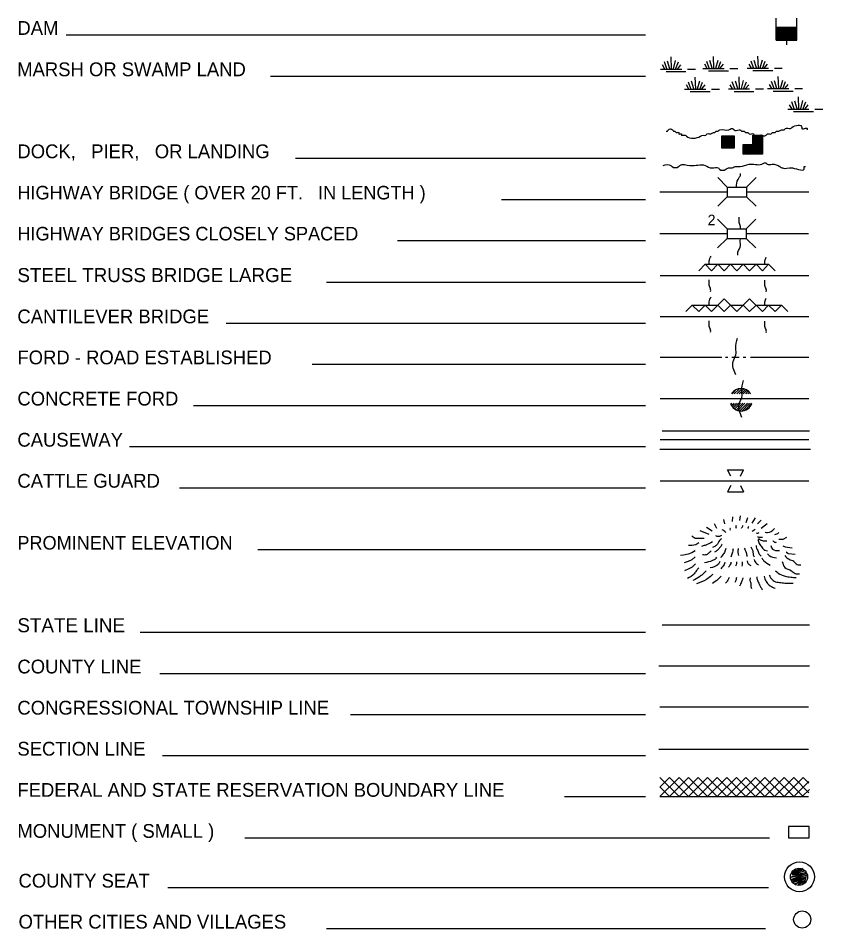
# Model space of a CAD drawing. Extents: x 1225394 to 1640443, y 15921640 to 16349879.
# Drawn here: x 1470857 to 1496121, y 15981944 to 16010548 of the extents above; entities that cross this region are included whole.
import ezdxf

# ---------------------------------------------------------------- set-up
doc = ezdxf.new("R2010")
doc.units = 0
doc.layers.add('L12', color=7, linetype='Continuous')
doc.layers.add('L23', color=7, linetype='Continuous')

msp = doc.modelspace()

# ---------------------------------------------------------------- linework, layer by layer
at = {"layer": 'L12'}
for p, q in [((1491005, 16005094), (1493122, 16005094)), ((1493724, 16005094), (1495683, 16005094)), ((1491000, 16003784), (1493117, 16003784)), ((1493714, 16003784), (1495673, 16003784)), ((1491016, 16002464), (1495688, 16002464)), ((1491016, 16001181), (1495688, 16001181)), ((1491016, 15999898), (1492948, 15999898)), ((1493064, 15999898), (1493138, 15999898)), ((1493265, 15999898), (1493492, 15999898)), ((1493624, 15999898), (1493708, 15999898)), ((1493851, 15999898), (1495688, 15999898)), ((1491016, 15998599), (1495688, 15998599)), ((1491016, 15997316), (1495688, 15997316)), ((1491016, 15996017), (1495688, 15996017))]:
    msp.add_line(p, q, dxfattribs=at)
at = {"layer": 'L23'}
for p, q in [((1494659, 16009856), (1494659, 16010548)), ((1495308, 16010258), (1495308, 16010548)), ((1494659, 16009856), (1495055, 16010258)), ((1494659, 16009893), (1495023, 16010258)), ((1494659, 16009925), (1494981, 16010258)), ((1494659, 16009967), (1494939, 16010258)), ((1494659, 16009999), (1494907, 16010258)), ((1494659, 16010036), (1494875, 16010258)), ((1494659, 16010073), (1494838, 16010258)), ((1494659, 16010115), (1494796, 16010258)), ((1494659, 16010152), (1494764, 16010258)), ((1494659, 16010184), (1494733, 16010258)), ((1494659, 16010215), (1494701, 16010258)), ((1494691, 16009856), (1495092, 16010258)), ((1494722, 16009856), (1495124, 16010258)), ((1494764, 16009856), (1495166, 16010258)), ((1494796, 16009856), (1495197, 16010258)), ((1494833, 16009856), (1495234, 16010258)), ((1494865, 16009856), (1495266, 16010258)), ((1494907, 16009856), (1495308, 16010258)), ((1494939, 16009856), (1495308, 16010226)), ((1472367, 16010025), (1490551, 16010025)), ((1494976, 16009856), (1495308, 16010194)), ((1495013, 16009856), (1495308, 16010157)), ((1495055, 16009856), (1495308, 16010115)), ((1495092, 16009856), (1495308, 16010083)), ((1495124, 16009856), (1495308, 16010041)), ((1495155, 16009856), (1495308, 16010010)), ((1495197, 16009856), (1495308, 16009967)), ((1495234, 16009856), (1495308, 16009936)), ((1494997, 16009709), (1494997, 16009856)), ((1495266, 16009856), (1495308, 16009899)), ((1495298, 16009856), (1495308, 16009867)), ((1492705, 16008975), (1492689, 16009349)), ((1494099, 16008985), (1494083, 16009360)), ((1491158, 16008948), (1491084, 16009085)), ((1491222, 16008959), (1491148, 16009175)), ((1491317, 16008959), (1491243, 16009202)), ((1491375, 16008959), (1491359, 16009334)), ((1491433, 16008959), (1491496, 16009217)), ((1491496, 16008943), (1491591, 16009175)), ((1491565, 16008959), (1491665, 16009085)), ((1492489, 16008969), (1492415, 16009101)), ((1492557, 16008975), (1492484, 16009191)), ((1492647, 16008975), (1492573, 16009217)), ((1492763, 16008975), (1492832, 16009233)), ((1492832, 16008959), (1492922, 16009191)), ((1492901, 16008975), (1493001, 16009101)), ((1493883, 16008975), (1493809, 16009107)), ((1493946, 16008985), (1493872, 16009202)), ((1494041, 16008985), (1493967, 16009223)), ((1494157, 16008985), (1494226, 16009244)), ((1494226, 16008969), (1494316, 16009202)), ((1494289, 16008985), (1494390, 16009107)), ((1491021, 16008948), (1491692, 16008948)), ((1491201, 16008874), (1491824, 16008874)), ((1491871, 16008948), (1492125, 16008948)), ((1492357, 16008969), (1493022, 16008969)), ((1492531, 16008890), (1493159, 16008890)), ((1493207, 16008969), (1493455, 16008969)), ((1493751, 16008975), (1494416, 16008975)), ((1493925, 16008901), (1494548, 16008901)), ((1494601, 16008975), (1494849, 16008975)), ((1478782, 16008726), (1490551, 16008726)), ((1491982, 16008325), (1491908, 16008542)), ((1492072, 16008325), (1491998, 16008568)), ((1492130, 16008325), (1492114, 16008700)), ((1492188, 16008325), (1492257, 16008584)), ((1492257, 16008309), (1492346, 16008542)), ((1493355, 16008336), (1493281, 16008552)), ((1493450, 16008336), (1493376, 16008573)), ((1493508, 16008336), (1493492, 16008711)), ((1493566, 16008336), (1493629, 16008594)), ((1493629, 16008315), (1493724, 16008552)), ((1494590, 16008341), (1494516, 16008557)), ((1494680, 16008341), (1494606, 16008584)), ((1494738, 16008341), (1494722, 16008716)), ((1494796, 16008341), (1494865, 16008600)), ((1494865, 16008325), (1494955, 16008557)), ((1491781, 16008315), (1492447, 16008315)), ((1491913, 16008315), (1491839, 16008452)), ((1491956, 16008241), (1492584, 16008241)), ((1492325, 16008325), (1492425, 16008452)), ((1492631, 16008315), (1492880, 16008315)), ((1493159, 16008325), (1493825, 16008325)), ((1493291, 16008325), (1493217, 16008457)), ((1493334, 16008251), (1493957, 16008251)), ((1493698, 16008336), (1493798, 16008457)), ((1494009, 16008325), (1494258, 16008325)), ((1494390, 16008336), (1495055, 16008336)), ((1494522, 16008336), (1494448, 16008468)), ((1494564, 16008256), (1495192, 16008257)), ((1494933, 16008341), (1495034, 16008468)), ((1495240, 16008336), (1495488, 16008336)), ((1495224, 16007702), (1495150, 16007919)), ((1495314, 16007702), (1495240, 16007940)), ((1495372, 16007702), (1495356, 16008077)), ((1495430, 16007702), (1495498, 16007961)), ((1495498, 16007681), (1495588, 16007919)), ((1495023, 16007691), (1495688, 16007691)), ((1495155, 16007691), (1495081, 16007823)), ((1495567, 16007702), (1495667, 16007823)), ((1495873, 16007691), (1496121, 16007691)), ((1495197, 16007618), (1495826, 16007618)), ((1492948, 16006466), (1493339, 16006857)), ((1492948, 16006815), (1492990, 16006857)), ((1492948, 16006783), (1493022, 16006857)), ((1492948, 16006752), (1493059, 16006857)), ((1492948, 16006725), (1493091, 16006857)), ((1492948, 16006678), (1493133, 16006857)), ((1492948, 16006641), (1493165, 16006857)), ((1492948, 16006609), (1493196, 16006857)), ((1492948, 16006577), (1493233, 16006857)), ((1492948, 16006535), (1493276, 16006857)), ((1492948, 16006498), (1493307, 16006857)), ((1492980, 16006466), (1493339, 16006826)), ((1493017, 16006466), (1493339, 16006794)), ((1494226, 16006556), (1493925, 16006857)), ((1494226, 16006525), (1493925, 16006825)), ((1494226, 16006482), (1493925, 16006783)), ((1494226, 16006593), (1493941, 16006873)), ((1494226, 16006625), (1493972, 16006873)), ((1494215, 16006678), (1494015, 16006873)), ((1494226, 16006699), (1494046, 16006873)), ((1494226, 16006736), (1494083, 16006873)), ((1494226, 16006767), (1494115, 16006873)), ((1494226, 16006810), (1494157, 16006873)), ((1494226, 16006841), (1494189, 16006873)), ((1493059, 16006466), (1493339, 16006752)), ((1493091, 16006466), (1493339, 16006715)), ((1493122, 16006466), (1493339, 16006683)), ((1493159, 16006466), (1493339, 16006651)), ((1493207, 16006466), (1493339, 16006609)), ((1493233, 16006466), (1493339, 16006577)), ((1493265, 16006466), (1493339, 16006540)), ((1493297, 16006466), (1493339, 16006509)), ((1493909, 16006276), (1493624, 16006556)), ((1493867, 16006276), (1493624, 16006525)), ((1493830, 16006276), (1493624, 16006482)), ((1493941, 16006276), (1493640, 16006577)), ((1493973, 16006276), (1493672, 16006577)), ((1494009, 16006276), (1493714, 16006577)), ((1494046, 16006276), (1493751, 16006577)), ((1494083, 16006276), (1493782, 16006577)), ((1494115, 16006276), (1493814, 16006577)), ((1494157, 16006276), (1493856, 16006577)), ((1494189, 16006276), (1493888, 16006577)), ((1494226, 16006451), (1493925, 16006752)), ((1494226, 16006419), (1493925, 16006715)), ((1494226, 16006382), (1493925, 16006683)), ((1494226, 16006340), (1493925, 16006641)), ((1494226, 16006308), (1493925, 16006609)), ((1494226, 16006276), (1493925, 16006577)), ((1493798, 16006266), (1493624, 16006451)), ((1493767, 16006276), (1493624, 16006419)), ((1493730, 16006276), (1493624, 16006382)), ((1493682, 16006276), (1493624, 16006340)), ((1493656, 16006266), (1493624, 16006308)), ((1479564, 16006150), (1490551, 16006150)), ((1493122, 16005241), (1492821, 16005542)), ((1493724, 16005241), (1494025, 16005542)), ((1493122, 16005241), (1493122, 16004940)), ((1493122, 16005241), (1493724, 16005241)), ((1493724, 16005241), (1493724, 16004940)), ((1486031, 16004856), (1490551, 16004856)), ((1493122, 16004940), (1492821, 16004639)), ((1493122, 16004940), (1493724, 16004940)), ((1493724, 16004940), (1494025, 16004639)), ((1493117, 16003932), (1492816, 16004233)), ((1493714, 16003932), (1494015, 16004233)), ((1493117, 16003932), (1493117, 16003631)), ((1493117, 16003932), (1493714, 16003932)), ((1493714, 16003932), (1493714, 16003631)), ((1493117, 16003631), (1492816, 16003335)), ((1493117, 16003631), (1493714, 16003631)), ((1493714, 16003631), (1494015, 16003335)), ((1482763, 16003568), (1490551, 16003568)), ((1492225, 16002617), (1492425, 16002818)), ((1492415, 16002818), (1494421, 16002818)), ((1492425, 16002818), (1492626, 16002617)), ((1492626, 16002617), (1492821, 16002818)), ((1492821, 16002818), (1493022, 16002617)), ((1493022, 16002617), (1493223, 16002818)), ((1493223, 16002818), (1493423, 16002617)), ((1493423, 16002617), (1493624, 16002818)), ((1493624, 16002818), (1493825, 16002617)), ((1493825, 16002617), (1494025, 16002818)), ((1494025, 16002818), (1494226, 16002617)), ((1494226, 16002617), (1494421, 16002818)), ((1494421, 16002818), (1494622, 16002617)), ((1480540, 16002258), (1490551, 16002258)), ((1492626, 16001334), (1493022, 16001735)), ((1493022, 16001735), (1493423, 16001334)), ((1493423, 16001334), (1493825, 16001735)), ((1493825, 16001735), (1494226, 16001334)), ((1491824, 16001334), (1492024, 16001535)), ((1492024, 16001535), (1492225, 16001334)), ((1492024, 16001535), (1492821, 16001535)), ((1492225, 16001334), (1492425, 16001535)), ((1492425, 16001535), (1492626, 16001334)), ((1492821, 16001535), (1493022, 16001334)), ((1493022, 16001334), (1493223, 16001535)), ((1493223, 16001535), (1493624, 16001535)), ((1493624, 16001535), (1493825, 16001334)), ((1493825, 16001334), (1494025, 16001535)), ((1494025, 16001535), (1494823, 16001535)), ((1494226, 16001334), (1494421, 16001535)), ((1494421, 16001535), (1494622, 16001334)), ((1494622, 16001334), (1494823, 16001535)), ((1494823, 16001535), (1495023, 16001334)), ((1477388, 16000964), (1490551, 16000964)), ((1480092, 15999676), (1490551, 15999676)), ((1493276, 15998752), (1493397, 15998884)), ((1493339, 15998752), (1493492, 15998900)), ((1493423, 15998752), (1493582, 15998910)), ((1493492, 15998752), (1493640, 15998910)), ((1493555, 15998752), (1493693, 15998884)), ((1493624, 15998752), (1493740, 15998868)), ((1493708, 15998752), (1493782, 15998831)), ((1493772, 15998752), (1493825, 15998799)), ((1493830, 15998752), (1493851, 15998768)), ((1476359, 15998382), (1490551, 15998382)), ((1493239, 15998435), (1493265, 15998451)), ((1493254, 15998382), (1493334, 15998451)), ((1493291, 15998340), (1493408, 15998451)), ((1493323, 15998308), (1493471, 15998451)), ((1493355, 15998277), (1493540, 15998451)), ((1493408, 15998250), (1493608, 15998451)), ((1493450, 15998224), (1493672, 15998451)), ((1493513, 15998219), (1493756, 15998451)), ((1493582, 15998208), (1493825, 15998451)), ((1493666, 15998224), (1493888, 15998451)), ((1491074, 15997585), (1495704, 15997585)), ((1474347, 15997089), (1490551, 15997089)), ((1491000, 15997009), (1495731, 15997009)), ((1493233, 15996165), (1493133, 15996365)), ((1493133, 15996365), (1493629, 15996365)), ((1493534, 15996165), (1493629, 15996365)), ((1475926, 15995800), (1490551, 15995800)), ((1493233, 15995864), (1493133, 15995668)), ((1493133, 15995668), (1493629, 15995668)), ((1493534, 15995864), (1493629, 15995668)), ((1478376, 15993857), (1490551, 15993857)), ((1491074, 15991497), (1495704, 15991497)), ((1474690, 15991259), (1490551, 15991259)), ((1490973, 15990208), (1495704, 15990208)), ((1475308, 15989965), (1490551, 15989965)), ((1491005, 15988915), (1495673, 15988915)), ((1481290, 15988672), (1490551, 15988672)), ((1475392, 15987383), (1490551, 15987383)), ((1490973, 15987589), (1495673, 15987589)), ((1491005, 15986697), (1491607, 15986100)), ((1491016, 15986105), (1491607, 15986697)), ((1491016, 15986401), (1491306, 15986697)), ((1491306, 15986697), (1491908, 15986100)), ((1491317, 15986105), (1491908, 15986697)), ((1491607, 15986697), (1492209, 15986100)), ((1491618, 15986105), (1492209, 15986697)), ((1491908, 15986697), (1492505, 15986100)), ((1491913, 15986105), (1492505, 15986697)), ((1492209, 15986697), (1492806, 15986100)), ((1492214, 15986105), (1492806, 15986697)), ((1492505, 15986697), (1493107, 15986100)), ((1492515, 15986105), (1493107, 15986697)), ((1492806, 15986697), (1493408, 15986100)), ((1492816, 15986105), (1493408, 15986697)), ((1493107, 15986697), (1493708, 15986100)), ((1493117, 15986105), (1493708, 15986697)), ((1493408, 15986697), (1494009, 15986100)), ((1493413, 15986105), (1494009, 15986697)), ((1493708, 15986697), (1494305, 15986100)), ((1493714, 15986105), (1494305, 15986697)), ((1494009, 15986697), (1494606, 15986100)), ((1494015, 15986105), (1494606, 15986697)), ((1494305, 15986697), (1494907, 15986100)), ((1494316, 15986105), (1494907, 15986697)), ((1494606, 15986697), (1495208, 15986100)), ((1494617, 15986105), (1495208, 15986697)), ((1494907, 15986697), (1495509, 15986100)), ((1494918, 15986105), (1495509, 15986697)), ((1495208, 15986697), (1495688, 15986216)), ((1495234, 15986121), (1495688, 15986575)), ((1495509, 15986697), (1495683, 15986523)), ((1491005, 15986401), (1491301, 15986105)), ((1495488, 15986105), (1495704, 15986317)), ((1490551, 15986090), (1488006, 15986090)), ((1491005, 15986100), (1495673, 15986100)), ((1477974, 15984801), (1494448, 15984801)), ((1475556, 15983238), (1494416, 15983238)), ((1480540, 15981950), (1494321, 15981950))]:
    msp.add_line(p, q, dxfattribs=at)
for points in [[(1495298, 16009856), (1495308, 16009856), (1495308, 16010258), (1494659, 16010258)], [(1494659, 16009856), (1495298, 16009856)], [(1493048, 15994660), (1493017, 15994797)], [(1493291, 15994739), (1493297, 15994881)], [(1493513, 15994765), (1493540, 15994918)], [(1493714, 15994702), (1493772, 15994866)], [(1493899, 15994681), (1494009, 15994850)], [(1494068, 15994660), (1494189, 15994776)], [(1492647, 15994433), (1492468, 15994549)], [(1492790, 15994522), (1492716, 15994665)], [(1494189, 15994533), (1494374, 15994675)], [(1492399, 15994200), (1492109, 15994200), (1492056, 15994248), (1492014, 15994285)], [(1492557, 15994332), (1492267, 15994443)], [(1494617, 15994332), (1494706, 15994364), (1494738, 15994390)], [(1494738, 15994184), (1494881, 15994184), (1494992, 15994248)], [(1492230, 15994068), (1492140, 15994010), (1492014, 15993984), (1491908, 15993984)], [(1494865, 15993973), (1494939, 15993947), (1495155, 15993915)], [(1492109, 15993815), (1492014, 15993751), (1491897, 15993709), (1491750, 15993683), (1491655, 15993672)], [(1492114, 15993625), (1492014, 15993535), (1491897, 15993482), (1491765, 15993440)], [(1494976, 15993783), (1495039, 15993730), (1495250, 15993714)], [(1492125, 15993408), (1492024, 15993308), (1491913, 15993255), (1491781, 15993192)], [(1495213, 15983766), (1495483, 15983840), (1495192, 15983756), (1495509, 15983814), (1495171, 15983708), (1495509, 15983793), (1495514, 15983798), (1495134, 15983682), (1495572, 15983766), (1495155, 15983634), (1495588, 15983713), (1495124, 15983566), (1495609, 15983682), (1495113, 15983481), (1495609, 15983624), (1495166, 15983465), (1495615, 15983581), (1495166, 15983397), (1495572, 15983523), (1495256, 15983354), (1495556, 15983465), (1495356, 15983339), (1495556, 15983418), (1495588, 15983539), (1495171, 15983439)]]:
    msp.add_lwpolyline(points, dxfattribs=at)
for points in [[(1492948, 16006466), (1492948, 16006857), (1493339, 16006857), (1493339, 16006466)], [(1494226, 16006577), (1493925, 16006577), (1493925, 16006873), (1494226, 16006873)], [(1493925, 16006276), (1493624, 16006276), (1493624, 16006577), (1493925, 16006577)], [(1494226, 16006276), (1493925, 16006276), (1493925, 16006577), (1494226, 16006577)], [(1495699, 15984801), (1495699, 15985155), (1495050, 15985155), (1495050, 15984801)]]:
    msp.add_lwpolyline(points, close=True, dxfattribs=at)
for centre, radius in [((1495391, 15983577), 469), ((1495373, 15983577), 269), ((1495476, 15982234), 269)]:
    msp.add_circle(centre, radius, dxfattribs=at)
for start, end in [(33.1356, 146.8644), (198.6495, 341.3505)]:
    msp.add_arc((1493557, 15998562), 355, start, end, dxfattribs=at)
for points in [[(1491201, 16007000), (1491243, 16007000), (1491274, 16007042), (1491401, 16007042), (1491438, 16007000), (1491480, 16007000), (1491517, 16006958), (1491597, 16006958), (1491597, 16006915), (1491681, 16006915), (1491681, 16006873), (1491723, 16006873), (1491797, 16006873), (1491839, 16006841), (1492283, 16006841), (1492367, 16006873), (1492447, 16006873), (1492489, 16006915), (1492605, 16006915), (1492689, 16006958), (1492732, 16006958), (1492763, 16007000), (1492806, 16007000), (1492890, 16007042), (1493175, 16007042), (1493249, 16007084), (1493291, 16007084), (1493334, 16007042), (1493492, 16007042), (1493534, 16007042), (1493571, 16007000), (1493656, 16007000), (1493698, 16006958), (1493772, 16006958), (1493814, 16006915), (1493941, 16006915), (1493972, 16006873), (1494099, 16006873), (1494141, 16006873), (1494342, 16006873), (1494384, 16006915), (1494500, 16006915), (1494543, 16006958), (1494622, 16006958), (1494664, 16007000), (1494738, 16007000), (1494823, 16007042), (1494865, 16007042), (1494907, 16007042), (1494949, 16007084), (1495108, 16007084), (1495150, 16007116), (1495467, 16007116), (1495467, 16007084), (1495546, 16007084), (1495630, 16007084), (1495630, 16007042)], [(1491105, 16005923), (1491348, 16005923), (1491391, 16005886), (1491591, 16005886), (1491633, 16005923), (1491950, 16005923), (1492431, 16005923), (1492642, 16005843), (1492843, 16005843), (1492880, 16005801), (1493080, 16005801), (1493159, 16005843), (1493239, 16005843), (1493365, 16005886), (1493524, 16005886), (1493809, 16005965), (1494205, 16005965), (1494289, 16006002), (1494332, 16006002), (1494374, 16005965), (1494532, 16005965), (1494775, 16005886), (1494854, 16005843), (1495171, 16005843), (1495541, 16005843), (1495541, 16005886), (1495583, 16005886)], [(1493413, 16005252), (1493413, 16005299), (1493497, 16005542), (1493540, 16005627), (1493540, 16005669)], [(1493540, 16003942), (1493540, 16004006), (1493497, 16004133), (1493497, 16004291), (1493497, 16004302)], [(1493455, 16003108), (1493455, 16003198), (1493540, 16003409), (1493540, 16003610), (1493566, 16003631)], [(1492557, 16002834), (1492557, 16002923), (1492616, 16003076)], [(1494300, 16002834), (1494300, 16002923), (1494347, 16003040)], [(1492600, 16001968), (1492600, 16002031), (1492557, 16002158), (1492557, 16002316), (1492557, 16002327)], [(1494347, 16001957), (1494347, 16002026), (1494305, 16002152), (1494305, 16002306), (1494305, 16002316)], [(1492557, 16001550), (1492557, 16001640), (1492616, 16001793)], [(1494300, 16001550), (1494300, 16001640), (1494347, 16001756)], [(1492600, 16000684), (1492600, 16000748), (1492557, 16000875), (1492557, 16001033), (1492557, 16001044)], [(1494347, 16000674), (1494347, 16000743), (1494305, 16000864), (1494305, 16001022), (1494305, 16001033)], [(1493392, 15999343), (1493307, 15999766), (1493392, 15999977), (1493392, 16000172), (1493439, 16000500)], [(1493582, 15998007), (1493497, 15998435), (1493582, 15998641), (1493582, 15998842), (1493629, 15999164)], [(1493075, 15994390), (1493017, 15994448), (1492964, 15994480)], [(1493217, 15994464), (1493217, 15994517), (1493207, 15994522)], [(1493408, 15994522), (1493397, 15994575), (1493413, 15994623)], [(1493566, 15994533), (1493598, 15994575), (1493613, 15994617)], [(1493767, 15994517), (1493782, 15994543), (1493798, 15994591)], [(1493899, 15994433), (1493972, 15994475), (1493999, 15994506)], [(1494316, 15994406), (1494390, 15994390), (1494601, 15994517)], [(1492938, 15994190), (1492906, 15994174), (1492816, 15994031), (1492732, 15993957), (1492658, 15993926)], [(1492938, 15994301), (1492858, 15994264), (1492758, 15994290)], [(1494031, 15994385), (1494083, 15994374), (1494126, 15994390)], [(1494073, 15994258), (1494115, 15994248), (1494231, 15994248)], [(1494104, 15994200), (1494215, 15994142), (1494363, 15994132)], [(1492658, 15994100), (1492431, 15993989), (1492309, 15993957)], [(1492964, 15994031), (1492916, 15993957), (1492843, 15993868), (1492758, 15993799), (1492721, 15993773)], [(1493656, 15993899), (1493714, 15993767), (1493740, 15993635)], [(1493867, 15993947), (1493930, 15993767), (1493946, 15993667), (1493972, 15993625)], [(1494025, 15993984), (1494041, 15993899), (1494083, 15993825), (1494126, 15993709), (1494184, 15993651)], [(1494089, 15994169), (1494126, 15994047), (1494205, 15993931), (1494300, 15993841), (1494390, 15993815)], [(1494490, 15993989), (1494543, 15993873), (1494759, 15993825)], [(1494548, 15994142), (1494622, 15994084), (1494664, 15994084)], [(1492616, 15993809), (1492557, 15993757), (1492473, 15993693), (1492346, 15993693)], [(1492784, 15993614), (1492748, 15993567), (1492658, 15993508), (1492404, 15993440)], [(1493075, 15993889), (1493033, 15993767), (1492948, 15993651), (1492916, 15993598)], [(1493307, 15993883), (1493276, 15993741), (1493239, 15993614)], [(1493466, 15993889), (1493455, 15993767), (1493471, 15993667)], [(1494390, 15993725), (1494442, 15993667), (1494664, 15993598)], [(1494933, 15993667), (1495065, 15993551), (1495208, 15993493), (1495282, 15993408), (1495430, 15993376)], [(1492890, 15993477), (1492848, 15993398), (1492584, 15993281)], [(1493048, 15993456), (1493022, 15993392), (1492916, 15993250)], [(1493239, 15993456), (1493217, 15993392), (1493165, 15993308)], [(1493413, 15993466), (1493397, 15993376), (1493381, 15993334)], [(1493592, 15993466), (1493592, 15993424), (1493582, 15993340)], [(1493751, 15993498), (1493782, 15993413), (1493867, 15993355)], [(1493967, 15993540), (1493999, 15993466), (1494099, 15993382)], [(1494205, 15993593), (1494263, 15993514), (1494474, 15993366)], [(1494849, 15993482), (1494933, 15993297), (1495134, 15993192), (1495256, 15993107), (1495393, 15993097)], [(1492225, 15993281), (1492156, 15993197), (1492082, 15993097), (1491871, 15992949)], [(1492457, 15993192), (1492346, 15993076), (1492246, 15993002), (1492040, 15992880)], [(1492674, 15993076), (1492631, 15993039), (1492473, 15992917), (1492151, 15992785)], [(1494442, 15993049), (1494500, 15992949), (1494638, 15992848), (1494807, 15992817), (1494965, 15992801), (1495192, 15992801)], [(1494632, 15993192), (1494823, 15993060), (1494939, 15993023), (1495113, 15992991), (1495282, 15992980)], [(1492932, 15993023), (1492832, 15992922), (1492658, 15992790)], [(1493180, 15992980), (1493138, 15992891), (1493064, 15992801)], [(1493413, 15992975), (1493376, 15992859), (1493355, 15992822)], [(1493608, 15992965), (1493582, 15992875), (1493524, 15992743), (1493508, 15992706)], [(1493840, 15992965), (1493840, 15992864), (1493851, 15992833), (1493867, 15992701), (1493888, 15992632)], [(1494046, 15993002), (1494068, 15992891), (1494126, 15992775), (1494163, 15992690), (1494231, 15992590)], [(1494284, 15993023), (1494305, 15992933), (1494363, 15992822), (1494474, 15992716), (1494622, 15992643)]]:
    msp.add_spline(points, degree=3, dxfattribs=at)

# ---------------------------------------------------------------- texts
for s, height, p in [('DAM', 433.3, (1470831, 16010025)), ('MARSH OR SWAMP LAND', 433.31, (1470825, 16008726)), ('DOCK,   PIER,   OR LANDING', 433.31, (1470831, 16006150)), ('HIGHWAY BRIDGE ( OVER 20 FT.   IN LENGTH )', 425.01, (1470831, 16004856)), ('2', 333, (1492505, 16004043)), ('HIGHWAY BRIDGES CLOSELY SPACED', 425.01, (1470831, 16003568)), ('STEEL TRUSS BRIDGE LARGE', 441.61, (1470831, 16002258)), ('CANTILEVER BRIDGE', 433.31, (1470831, 16000964)), ('FORD - ROAD ESTABLISHED', 433.31, (1470831, 15999676)), ('CONCRETE FORD', 433.31, (1470831, 15998382)), ('CAUSEWAY', 433.3, (1470831, 15997089)), ('CATTLE GUARD', 433.31, (1470831, 15995800)), ('PROMINENT ELEVATION', 425.01, (1470831, 15993857)), ('STATE LINE', 441.6, (1470831, 15991259)), ('COUNTY LINE', 433.31, (1470831, 15989965)), ('CONGRESSIONAL TOWNSHIP LINE', 433.31, (1470831, 15988672)), ('SECTION LINE', 433.31, (1470831, 15987383)), ('FEDERAL AND STATE RESERVATION BOUNDARY LINE', 433.31, (1470831, 15986090)), ('MONUMENT ( SMALL )', 433.31, (1470831, 15984801)), ('COUNTY SEAT', 433.31, (1470867, 15983238)), ('OTHER CITIES AND VILLAGES', 433.31, (1470867, 15981950))]:
    msp.add_text(s, height=height, dxfattribs=at).set_placement(p)

doc.saveas('drawing.dxf')
